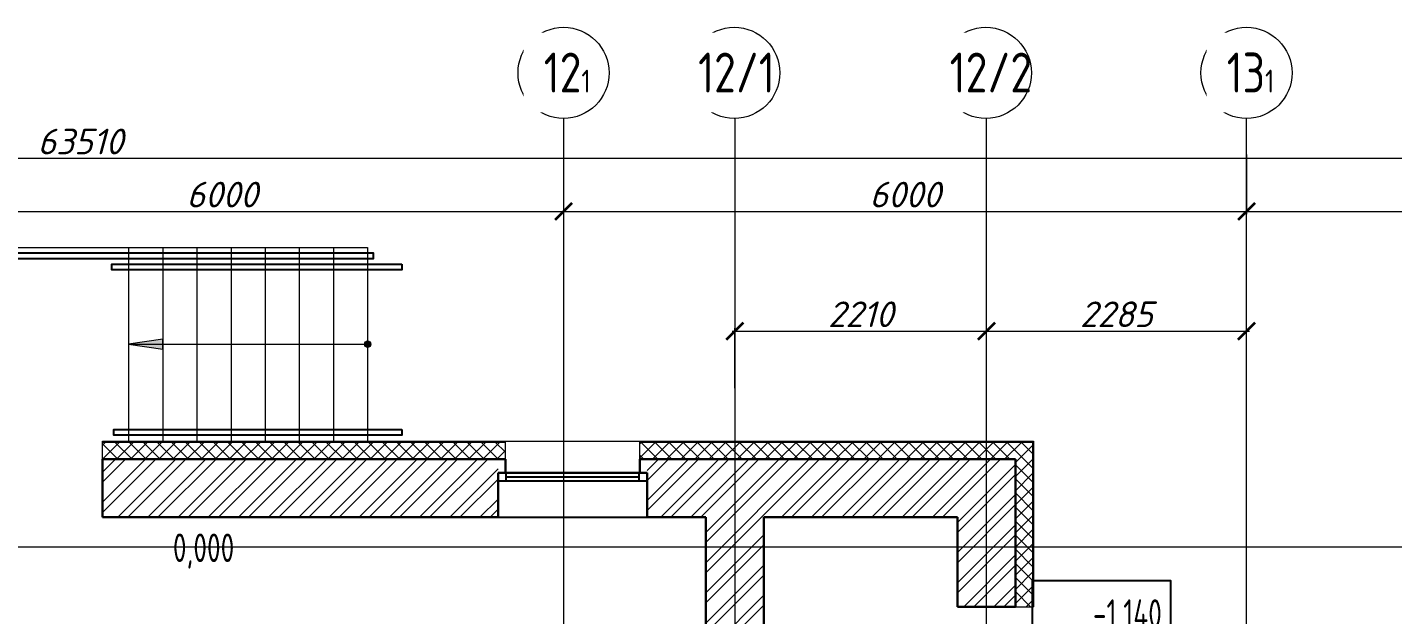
# Model space of a CAD drawing. Header units: millimetres. Extents: x 0 to 546, y 0 to 356.
# Drawn here: x 92.62 to 104.61, y 321.43 to 326.59 of the extents above; entities that cross this region are included whole.
import ezdxf
from ezdxf import colors
from ezdxf.entities.mleader import LeaderData, LeaderLine
from ezdxf.math import Vec2, Vec3

# ---------------------------------------------------------------- set-up
doc = ezdxf.new("R2010")
doc.units = ezdxf.units.MM
doc.linetypes.add('CENTER', pattern=[2, 1.25, -0.25, 0.25, -0.25])
for name, color, linetype, lineweight in [('АР_Лестницы', 250, 'Continuous', 15), ('АР_Лестницы ограждение', 94, 'Continuous', 25), ('АР_Навесной фасад', 147, 'Continuous', 5), ('АР_Оси', 195, 'Continuous', 9), ('АР_Оси размеры', 164, 'Continuous', 9), ('АР_Отметки', 250, 'Continuous', 15), ('АР_Сущ Несущая стена', 216, 'Continuous', 30), ('АР_Утеплитель', 250, 'Continuous', 9), ('АР_Штриховка кирпич', 250, 'Continuous', 9)]:
    doc.layers.add(name, color=color, linetype=linetype, lineweight=lineweight)
doc.layers.add('АР_новое окно', color=155, linetype='Continuous')
doc.styles.add('ISOCPEUR', font='isocpeur.ttf', dxfattribs={"width": 0.7})
doc.styles.add('ГОСТ 2.304', font='isocpeur.ttf', dxfattribs={"width": 0.7})
doc.styles.add('Мой', font='isocpeui.ttf')
doc.dimstyles.new('Размер в модели', dxfattribs={"dimscale": 0.5, "dimtxt": 0.45, "dimasz": 0.3, "dimexe": 0.05, "dimexo": 0.05, "dimgap": 0.07, "dimtad": 1, "dimdec": 0, "dimlfac": 1000, "dimzin": 1, "dimdsep": 46, "dimtxsty": 'Мой', "dimblk": 'ARCHTICK', "dimcen": 0, "dimdle": 0.05, "dimclrd": 7, "dimclre": 7, "dimclrt": 7, "dimadec": 7, "dimazin": 0, "dimtfac": 1, "dimtdec": 0, "dimtmove": 0, "dimatfit": 3, "dimfxl": 1, "dimfxlon": 1, "dimtolj": 1, "dimtzin": 9, "dimlwd": 13, "dimlwe": -1, "dimarcsym": 1})

# ---------------------------------------------------------------- blocks, each defined once
blk = doc.blocks.new('_ArchTick')
at = {"color": 0, "linetype": 'ByBlock', "const_width": 0.15}
blk.add_lwpolyline([(-0.5, -0.5), (0.5, 0.5)], dxfattribs=at)
blk = doc.blocks.new('*D330')
at = {"layer": 'АР_Оси размеры', "color": 7, "ltscale": 100, "transparency": 16777216}
for p, q in [((97.328, 325.437), (97.328, 324.945)), ((91.328, 325.318), (91.328, 324.945))]:
    blk.add_line(p, q, dxfattribs=at)
at = {"layer": 'АР_Оси размеры', "color": 7, "lineweight": 13, "ltscale": 100, "transparency": 16777216}
blk.add_line((91.303, 324.97), (97.353, 324.97), dxfattribs=at)
at = {"layer": 'АР_Оси размеры', "color": 7, "lineweight": 13, "ltscale": 100, "transparency": 16777216, "xscale": 0.15, "yscale": 0.15, "zscale": 0.15, "rotation": 180}
blk.add_blockref('_ArchTick', (91.328, 324.97), dxfattribs=at)
at = {"layer": 'АР_Оси размеры', "color": 7, "lineweight": 13, "ltscale": 100, "transparency": 16777216, "xscale": 0.15, "yscale": 0.15, "zscale": 0.15}
blk.add_blockref('_ArchTick', (97.328, 324.97), dxfattribs=at)
at = {"layer": 'АР_Оси размеры', "color": 7, "ltscale": 100, "transparency": 16777216, "insert": (94.328, 325.118), "char_height": 0.225, "attachment_point": 5, "style": 'Мой'}
blk.add_mtext('\\A1;6000', dxfattribs=at)
blk = doc.blocks.new('*D331')
at = {"layer": 'АР_Оси размеры', "color": 7, "ltscale": 100, "transparency": 16777216}
for p, q in [((97.328, 325.47), (97.328, 324.945)), ((103.328, 325.47), (103.328, 324.945))]:
    blk.add_line(p, q, dxfattribs=at)
at = {"layer": 'АР_Оси размеры', "color": 7, "lineweight": 13, "ltscale": 100, "transparency": 16777216}
blk.add_line((97.303, 324.97), (103.353, 324.97), dxfattribs=at)
at = {"layer": 'АР_Оси размеры', "color": 7, "lineweight": 13, "ltscale": 100, "transparency": 16777216, "xscale": 0.15, "yscale": 0.15, "zscale": 0.15, "rotation": 180}
blk.add_blockref('_ArchTick', (97.328, 324.97), dxfattribs=at)
at = {"layer": 'АР_Оси размеры', "color": 7, "lineweight": 13, "ltscale": 100, "transparency": 16777216, "xscale": 0.15, "yscale": 0.15, "zscale": 0.15}
blk.add_blockref('_ArchTick', (103.328, 324.97), dxfattribs=at)
at = {"layer": 'АР_Оси размеры', "color": 7, "ltscale": 100, "transparency": 16777216, "insert": (100.328, 325.118), "char_height": 0.225, "attachment_point": 5, "style": 'Мой'}
blk.add_mtext('\\A1;6000', dxfattribs=at)
blk = doc.blocks.new('*D332')
at = {"layer": 'АР_Оси размеры', "color": 7, "ltscale": 100, "transparency": 16777216}
for p, q in [((103.328, 325.47), (103.328, 324.945)), ((109.328, 325.47), (109.328, 324.945))]:
    blk.add_line(p, q, dxfattribs=at)
at = {"layer": 'АР_Оси размеры', "color": 7, "lineweight": 13, "ltscale": 100, "transparency": 16777216}
blk.add_line((103.303, 324.97), (109.353, 324.97), dxfattribs=at)
at = {"layer": 'АР_Оси размеры', "color": 7, "lineweight": 13, "ltscale": 100, "transparency": 16777216, "xscale": 0.15, "yscale": 0.15, "zscale": 0.15, "rotation": 180}
blk.add_blockref('_ArchTick', (103.328, 324.97), dxfattribs=at)
at = {"layer": 'АР_Оси размеры', "color": 7, "lineweight": 13, "ltscale": 100, "transparency": 16777216, "xscale": 0.15, "yscale": 0.15, "zscale": 0.15}
blk.add_blockref('_ArchTick', (109.328, 324.97), dxfattribs=at)
at = {"layer": 'АР_Оси размеры', "color": 7, "ltscale": 100, "transparency": 16777216, "insert": (106.328, 325.118), "char_height": 0.225, "attachment_point": 5, "style": 'Мой'}
blk.add_mtext('\\A1;6000', dxfattribs=at)
blk = doc.blocks.new('*U16')
at = {"layer": 'АР_новое окно', "lineweight": 20}
for p, q in [((0, 1310), (-70, 1310)), ((0, 0), (-70, 0))]:
    blk.add_line(p, q, dxfattribs=at)
at = {"layer": 'АР_новое окно'}
for p, q in [((-70, 1310), (-70, 0)), ((-70, 0), (-70, 1310)), ((0, 1240), (-70, 1240)), ((-35, 1240), (-35, 70)), ((0, 1310), (0, 0)), ((0, 70), (-70, 70))]:
    blk.add_line(p, q, dxfattribs=at)
blk = doc.blocks.new('*D127')
at = {"layer": 'АР_Оси размеры', "color": 7, "lineweight": 13, "ltscale": 100, "transparency": 16777216}
blk.add_line((61.303, 325.437), (124.863, 325.437), dxfattribs=at)
at = {"layer": 'АР_Оси размеры', "color": 7, "ltscale": 100, "transparency": 16777216}
for p, q in [((61.328, 325.437), (61.328, 325.412)), ((124.838, 325.437), (124.838, 325.462))]:
    blk.add_line(p, q, dxfattribs=at)
at = {"layer": 'АР_Оси размеры', "color": 7, "lineweight": 13, "ltscale": 100, "transparency": 16777216, "xscale": 0.15, "yscale": 0.15, "zscale": 0.15, "rotation": 180}
blk.add_blockref('_ArchTick', (61.328, 325.437), dxfattribs=at)
at = {"layer": 'АР_Оси размеры', "color": 7, "lineweight": 13, "ltscale": 100, "transparency": 16777216, "xscale": 0.15, "yscale": 0.15, "zscale": 0.15}
blk.add_blockref('_ArchTick', (124.838, 325.437), dxfattribs=at)
at = {"layer": 'АР_Оси размеры', "color": 7, "ltscale": 100, "transparency": 16777216, "insert": (93.083, 325.584), "char_height": 0.225, "attachment_point": 5, "style": 'Мой'}
blk.add_mtext('\\A1;63510', dxfattribs=at)
blk = doc.blocks.new('*D122')
at = {"layer": 'АР_Оси размеры', "color": 7, "lineweight": 13, "ltscale": 100, "transparency": 16777216}
blk.add_line((98.808, 323.919), (101.068, 323.919), dxfattribs=at)
at = {"layer": 'АР_Оси размеры', "color": 7, "ltscale": 100, "transparency": 16777216}
for p, q in [((98.833, 323.419), (98.833, 323.944)), ((101.043, 323.419), (101.043, 323.944))]:
    blk.add_line(p, q, dxfattribs=at)
at = {"layer": 'АР_Оси размеры', "color": 7, "lineweight": 13, "ltscale": 100, "transparency": 16777216, "xscale": 0.15, "yscale": 0.15, "zscale": 0.15, "rotation": 180}
blk.add_blockref('_ArchTick', (98.833, 323.919), dxfattribs=at)
at = {"layer": 'АР_Оси размеры', "color": 7, "lineweight": 13, "ltscale": 100, "transparency": 16777216, "xscale": 0.15, "yscale": 0.15, "zscale": 0.15}
blk.add_blockref('_ArchTick', (101.043, 323.919), dxfattribs=at)
at = {"layer": 'АР_Оси размеры', "color": 7, "ltscale": 100, "transparency": 16777216, "insert": (99.938, 324.067), "char_height": 0.225, "attachment_point": 5, "style": 'Мой'}
blk.add_mtext('\\A1;2210', dxfattribs=at)
blk = doc.blocks.new('*D123')
at = {"layer": 'АР_Оси размеры', "color": 7, "lineweight": 13, "ltscale": 100, "transparency": 16777216}
blk.add_line((101.018, 323.919), (103.353, 323.919), dxfattribs=at)
at = {"layer": 'АР_Оси размеры', "color": 7, "ltscale": 100, "transparency": 16777216}
for p, q in [((101.043, 323.419), (101.043, 323.944)), ((103.328, 323.419), (103.328, 323.944))]:
    blk.add_line(p, q, dxfattribs=at)
at = {"layer": 'АР_Оси размеры', "color": 7, "lineweight": 13, "ltscale": 100, "transparency": 16777216, "xscale": 0.15, "yscale": 0.15, "zscale": 0.15, "rotation": 180}
blk.add_blockref('_ArchTick', (101.043, 323.919), dxfattribs=at)
at = {"layer": 'АР_Оси размеры', "color": 7, "lineweight": 13, "ltscale": 100, "transparency": 16777216, "xscale": 0.15, "yscale": 0.15, "zscale": 0.15}
blk.add_blockref('_ArchTick', (103.328, 323.919), dxfattribs=at)
at = {"layer": 'АР_Оси размеры', "color": 7, "ltscale": 100, "transparency": 16777216, "insert": (102.185, 324.067), "char_height": 0.225, "attachment_point": 5, "style": 'Мой'}
blk.add_mtext('\\A1;2285', dxfattribs=at)
blk = doc.blocks.new('*U3')
h = blk.add_hatch(color=256)
h.dxf.hatch_style = 1
edge = h.paths.add_edge_path()
edge.add_arc((0, 0), 27.6, 359.64, 719.64)
h = blk.add_hatch(color=256)
h.dxf.hatch_style = 1
h.paths.add_polyline_path([(1800, -44), (1800, 44), (2100, 0)])
blk.add_line((2100, 0), (0, 0))
blk.add_lwpolyline([(1800, 44), (1800, -44), (2100, 0), (1800, 44)])
blk.add_circle((0, 0), 27.6)
blk = doc.blocks.new('_DotSmall')
at = {"color": 0, "linetype": 'ByBlock', "const_width": 0.5}
blk.add_lwpolyline([(-0.0625, 0, 1), (0.0625, 0, 1)], format="xyb", close=True, dxfattribs=at)
blk = doc.blocks.new('прпр')
at = {"layer": 'АР_Утеплитель', "ltscale": 100}
h = blk.add_hatch(dxfattribs=at)
h.set_pattern_fill('ANSI37', color=256, scale=0.7)
h.set_pattern_definition([(45, (-879.34209, 358.686325), (-0.061871843, 0.061871843), []), (135, (-879.34209, 358.686325), (-0.061871843, -0.061871843), [])])
h.paths.add_polyline_path([(91.5779, 322.7942), (91.5779, 322.9442), (90.9179, 322.9442), (90.9179, 319.4342), (90.5029, 319.4342), (90.5029, 319.2842), (91.0679, 319.2842), (91.0679, 322.7942)])
h.paths.add_polyline_path([(93.2779, 322.9442), (93.2779, 322.7942), (96.8179, 322.7942), (96.8179, 322.9442)])
h = blk.add_hatch(dxfattribs=at)
h.set_pattern_fill('ANSI37', color=256, scale=0.7)
h.set_pattern_definition([(45, (-876.28709, 355.176325), (-0.061871843, 0.061871843), []), (135, (-876.28709, 355.176325), (-0.061871843, -0.061871843), [])])
h.paths.add_polyline_path([(101.2979, 321.4991), (101.2979, 322.7942), (97.9979, 322.7942), (97.9979, 322.9442), (101.4479, 322.9442), (101.4479, 321.4991)])
at = {"layer": 'АР_Штриховка кирпич', "ltscale": 100}
h = blk.add_hatch(dxfattribs=at)
h.set_pattern_fill('ANSI32', color=256, scale=0.5)
h.set_pattern_definition([(45, (-904.98177, 359.36036), (-0.13258252, 0.13258252), []), (45, (-904.89338, 359.36036), (-0.13258252, 0.13258252), [])])
h.paths.add_polyline_path([(96.7529, 322.7942), (93.2779, 322.7942), (93.2779, 322.2842), (96.7529, 322.2842)])
h = blk.add_hatch(dxfattribs=at)
h.set_pattern_fill('ANSI32', color=256, scale=0.5)
h.set_pattern_definition([(45, (-892.05474, 355.85036), (-0.13258252, 0.13258252), []), (45, (-891.96636, 355.85036), (-0.13258252, 0.13258252), [])])
h.paths.add_polyline_path([(100.6848, 320.3321), (100.6478, 320.3321)], flags=17)
h.paths.add_polyline_path([(101.2979, 320.3321), (100.7879, 320.3321), (100.7879, 319.2842), (99.0879, 319.2842), (99.0879, 322.2842), (100.7879, 322.2842), (100.7879, 321.4987), (101.2979, 321.4995), (101.2979, 322.7942), (98.0629, 322.7942), (98.0629, 322.2842), (98.5779, 322.2842), (98.5779, 319.2842), (93.3779, 319.2842), (93.3779, 318.7742), (98.8085, 318.7742), (104.4279, 318.7742), (104.4279, 319.2842), (101.2979, 319.2842)])
at = {"ltscale": 100}
blk.add_lwpolyline([(101.4479, 321.7297), (102.6603, 321.7297), (102.6603, 320.0301), (101.4479, 320.0301)], close=True, dxfattribs=at)
at = {"layer": 'АР_Лестницы', "color": 7, "ltscale": 100}
for p, q in [((93.5066, 324.6542), (93.5066, 322.9542)), ((93.8066, 324.6542), (93.8066, 322.9542)), ((94.1066, 324.6542), (94.1066, 322.9542)), ((94.4066, 324.6542), (94.4066, 322.9542)), ((94.7066, 324.6542), (94.7066, 322.9542)), ((95.0066, 324.6542), (95.0066, 322.9542)), ((95.3066, 324.6542), (95.3066, 322.9542)), ((95.6066, 324.5542), (95.6066, 322.9542)), ((95.6066, 324.4342), (95.6066, 322.9542))]:
    blk.add_line(p, q, dxfattribs=at)
at = {"layer": 'АР_Лестницы', "ltscale": 100}
for points in [[(91.0679, 322.9542), (91.0679, 324.6542), (95.6066, 324.6542), (95.6066, 324.4342)], [(93.4766, 322.9542), (95.5766, 322.9542)], [(93.4766, 322.9542), (95.5766, 322.9542)]]:
    blk.add_lwpolyline(points, dxfattribs=at)
at = {"layer": 'АР_Лестницы ограждение', "color": 18, "ltscale": 100, "true_color": 0x000000}
for points in [[(91.1173, 324.605), (95.6551, 324.605), (95.6551, 324.555), (91.1673, 324.555)], [(95.9087, 324.5059), (95.9086, 324.4559), (93.3585, 324.4559), (93.3585, 324.5059), (95.9087, 324.5059)], [(95.9074, 323.0542), (95.9073, 323.0042), (93.3772, 323.0042), (93.3772, 323.0542), (95.9073, 323.0542)]]:
    blk.add_lwpolyline(points, dxfattribs=at)
at = {"layer": 'АР_Навесной фасад', "ltscale": 100}
for p, q in [((101.4479, 322.9442), (101.4479, 321.4991)), ((101.4579, 322.9542), (101.4579, 321.4991))]:
    blk.add_line(p, q, dxfattribs=at)
at = {"layer": 'АР_Навесной фасад', "color": 18, "ltscale": 100, "true_color": 0x000000}
for points in [[(93.2779, 322.9542), (101.4579, 322.9542)], [(93.2779, 322.7942), (93.2779, 322.9542)], [(93.2779, 322.9442), (96.8179, 322.9442)], [(96.8179, 322.7942), (96.8179, 322.9542)], [(97.9979, 322.7942), (97.9979, 322.9542)], [(97.9979, 322.9442), (101.4479, 322.9442)], [(101.2979, 321.4991), (101.4579, 321.4991)]]:
    blk.add_lwpolyline(points, dxfattribs=at)
at = {"layer": 'АР_новое окно'}
blk.add_line((96.7529, 322.2842), (98.0629, 322.2842), dxfattribs=at)
at = {"layer": 'АР_Оси', "linetype": 'CENTER', "ltscale": 1000}
for p, q in [((97.3279, 325.7866), (97.3279, 270.0543)), ((98.8329, 325.7866), (98.8329, 316.9991)), ((101.0429, 316.6623), (101.0429, 325.7867)), ((55.1942, 322.0242), (138.3726, 322.0242))]:
    blk.add_line(p, q, dxfattribs=at)
at = {"layer": 'АР_Оси', "ltscale": 0.5}
for centre in [(97.3279, 326.1866), (98.8279, 326.1866), (101.0379, 326.1866), (103.3279, 326.1866)]:
    blk.add_circle(centre, 0.4, dxfattribs=at)
at = {"layer": 'АР_Сущ Несущая стена', "color": 7, "ltscale": 100}
for p, q in [((93.2779, 322.7942), (96.8179, 322.7942)), ((93.2779, 322.7942), (93.2779, 322.2842)), ((96.8179, 322.6753), (96.8179, 322.7942)), ((97.9979, 322.7942), (101.2979, 322.7942)), ((97.9979, 322.6753), (97.9979, 322.7942)), ((101.2979, 322.7942), (101.2979, 321.4991)), ((96.7529, 322.6753), (96.7529, 322.2842)), ((96.7529, 322.6753), (96.8179, 322.6753)), ((97.9979, 322.6753), (98.0629, 322.6753)), ((98.0629, 322.6753), (98.0629, 322.2842)), ((93.2779, 322.2842), (96.7529, 322.2842)), ((98.0629, 322.2842), (98.5779, 322.2842)), ((98.5779, 322.2842), (98.5779, 319.2842)), ((99.0879, 322.2842), (100.7879, 322.2842)), ((99.0879, 322.2842), (99.0879, 319.2842)), ((100.7879, 322.2842), (100.7879, 321.4991)), ((100.7879, 321.4991), (101.2979, 321.4991))]:
    blk.add_line(p, q, dxfattribs=at)
at = {"layer": 'АР_Лестницы', "ltscale": 100, "xscale": 0.001, "yscale": 0.001, "zscale": 0.001, "rotation": 180}
blk.add_blockref('*U3', (95.6066, 323.8042), dxfattribs=at)
at = {"layer": 'АР_новое окно', "xscale": -0.001, "yscale": 0.001, "zscale": 0.001, "rotation": 89.99999999999993}
blk.add_blockref('*U16', (98.0629, 322.6053), dxfattribs=at)
at = {"layer": 'АР_Оси размеры', "ltscale": 100}
for base, p1, p2, picture, middle in [((124.8379, 325.4366), (61.3279, 325.4366), (124.8379, 325.4366), '*D127', (93.0829, 325.5841)), ((103.3279, 324.9701), (97.3279, 325.726), (103.3279, 325.5058), '*D331', (100.3279, 325.1176)), ((97.3279, 324.9701), (91.3279, 325.343), (97.3279, 325.4625), '*D330', (94.3279, 325.1176)), ((109.3279, 324.9701), (103.3279, 325.5058), (109.3279, 325.5428), '*D332', (106.3279, 325.1176)), ((101.0429, 323.9192), (98.8329, 323.3741), (101.0429, 323.3741), '*D122', (99.9379, 324.0667)), ((103.3279, 323.9192), (101.0429, 323.3741), (103.3279, 323.3741), '*D123', (102.1854, 324.0667))]:
    dim = blk.add_linear_dim(base=base, p1=p1, p2=p2, dimstyle='Размер в модели', dxfattribs=at)
    dim.commit()
    dim.dimension.update_dxf_attribs({"geometry": picture, "text_midpoint": middle})
at = {"layer": 'АР_Отметки'}
ml = blk.add_multileader_mtext('Standard', dxfattribs=at)
ml.set_content('0,000', color=256, style='ISOCPEUR')
ml.set_leader_properties(color=256, linetype='Continuous', lineweight=-1)
ml.set_arrow_properties(name='DOTSMALL')
ml.build(insert=Vec2(0, 0))
ml.multileader.update_dxf_attribs({"has_text_frame": 1, "text_left_attachment_type": 4, "text_right_attachment_type": 4, "dogleg_length": 100, "arrow_head_size": 0.18})
ctx = ml.context
ctx.base_point, ctx.char_height, ctx.arrow_head_size, ctx.landing_gap_size, ctx.plane_origin = Vec3(147216.9482, 168749.3363), 0.25, 0.18, 0.05, Vec3(89.8944, 320.3699)
ctx.left_attachment, ctx.right_attachment = 4, 4
notes = []
notes.append((ctx, [(0, (0, 0, 0), (0, 0), (1, 0), 1, [])]))
ctx.mtext.insert, ctx.mtext.width, ctx.mtext.line_spacing_style, ctx.mtext.flow_direction = Vec3(93.896, 322.1417), 0.852697, 2, 5
ml = blk.add_multileader_mtext('Standard', dxfattribs=at)
ml.set_content('Л.4', color=256, style='ISOCPEUR')
ml.set_leader_properties(color=256, linetype='Continuous', lineweight=-1)
ml.set_arrow_properties(name='DOTSMALL')
ml.build(insert=Vec2(0, 0))
ml.multileader.update_dxf_attribs({"has_text_frame": 1, "text_left_attachment_type": 4, "text_right_attachment_type": 4, "dogleg_length": 100, "arrow_head_size": 0.18})
ctx = ml.context
ctx.base_point, ctx.char_height, ctx.arrow_head_size, ctx.landing_gap_size, ctx.plane_origin = Vec3(147349.9034, 168749.0666), 0.25, 0.18, 0.05, Vec3(254.9196, 309.402)
ctx.left_attachment, ctx.right_attachment = 4, 4
notes.append((ctx, [(0, (0, 0, 0), (0, 0), (1, 0), 1, [])]))
ctx.mtext.insert, ctx.mtext.width, ctx.mtext.line_spacing_style, ctx.mtext.flow_direction = Vec3(226.8511, 321.8721), 0.852697, 2, 5
ml = blk.add_multileader_mtext('Standard', dxfattribs=at)
ml.set_content('Л.4', color=256, style='ISOCPEUR')
ml.set_leader_properties(color=256, linetype='Continuous', lineweight=-1)
ml.set_arrow_properties(name='DOTSMALL')
ml.build(insert=Vec2(0, 0))
ml.multileader.update_dxf_attribs({"has_text_frame": 1, "text_left_attachment_type": 4, "text_right_attachment_type": 4, "dogleg_length": 100, "arrow_head_size": 0.18})
ctx = ml.context
ctx.base_point, ctx.char_height, ctx.arrow_head_size, ctx.landing_gap_size, ctx.plane_origin = Vec3(147485.2159, 168748.814), 0.25, 0.18, 0.05, Vec3(390.2341, 309.1284)
ctx.left_attachment, ctx.right_attachment = 4, 4
notes.append((ctx, [(0, (0, 0, 0), (0, 0), (1, 0), 1, [])]))
ctx.mtext.insert, ctx.mtext.width, ctx.mtext.line_spacing_style, ctx.mtext.flow_direction = Vec3(362.1637, 321.6194), 0.852697, 2, 5
ml = blk.add_multileader_mtext('Standard', dxfattribs=at)
ml.set_content('-1,140', color=256, style='ISOCPEUR')
ml.set_leader_properties(color=256, linetype='Continuous', lineweight=-1)
ml.set_arrow_properties(name='DOTSMALL')
ml.build(insert=Vec2(0, 0))
ml.multileader.update_dxf_attribs({"has_text_frame": 1, "text_left_attachment_type": 4, "text_right_attachment_type": 4, "dogleg_length": 100, "arrow_head_size": 0.18})
ctx = ml.context
ctx.base_point, ctx.char_height, ctx.arrow_head_size, ctx.landing_gap_size, ctx.plane_origin = Vec3(147225.0311, 168748.7583), 0.25, 0.18, 0.05, Vec3(101.8363, 321.1314)
ctx.left_attachment, ctx.right_attachment = 4, 4
notes.append((ctx, [(0, (0, 0, 0), (0, 0), (1, 0), 1, [])]))
ctx.mtext.insert, ctx.mtext.width, ctx.mtext.line_spacing_style, ctx.mtext.flow_direction = Vec3(101.9788, 321.5638), 0.852697, 2, 5
for ctx, leaders in notes:
    for number, flags, end, landing, length, lines in leaders:
        leader = LeaderData()
        leader.index, (leader.has_last_leader_line, leader.has_dogleg_vector, leader.attachment_direction) = number, flags
        leader.last_leader_point, leader.dogleg_vector, leader.dogleg_length = Vec3(end), Vec3(landing), length
        for number, points, colour, breaks in lines:
            line = LeaderLine()
            line.index, line.vertices, line.color, line.breaks = number, Vec3.list(points), colors.encode_raw_color(colour), breaks
            leader.lines.append(line)
        ctx.leaders.append(leader)
at = {"layer": 'АР_Оси', "char_height": 0.35, "width": 0.123867, "attachment_point": 1, "line_spacing_factor": 1.149209, "style": 'ГОСТ 2.304', "bg_fill": 2}
for s, insert in [('{\\W0.8;12\\H0.57143x;1}', (97.1538, 326.3644)), ('{\\W0.8;12/1}', (98.5102, 326.3644)), ('{\\W0.8;12/2}', (100.7202, 326.3644))]:
    blk.add_mtext(s, dxfattribs=dict(at, insert=insert))
at = {"layer": 'АР_Оси', "ltscale": 0.5, "insert": (103.1538, 326.3644), "char_height": 0.35, "width": 0.123867, "attachment_point": 1, "line_spacing_factor": 1.149209, "style": 'ГОСТ 2.304', "bg_fill": 2}
blk.add_mtext('{\\W0.8;13\\H0.57143x;1}', dxfattribs=at)
at = {"layer": 'АР_Оси', "linetype": 'CENTER', "ltscale": 1000}
blk.add_line((103.3279, 316.6623), (103.3279, 325.7867), dxfattribs=at)

msp = doc.modelspace()

# ---------------------------------------------------------------- block references
msp.add_blockref('прпр', (0, 0))

doc.saveas('drawing.dxf')
